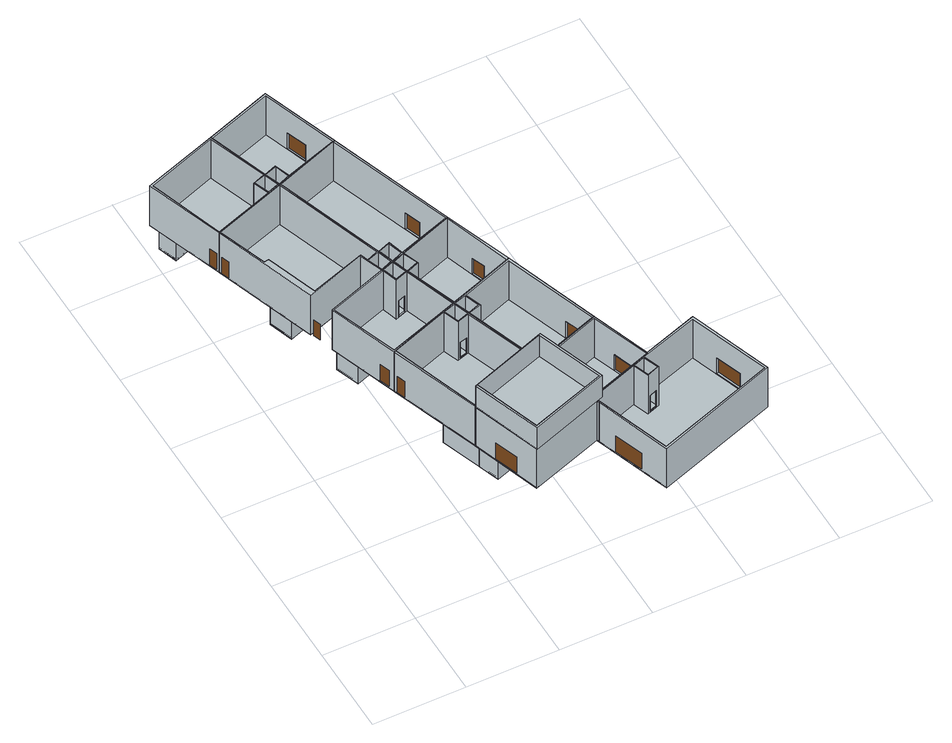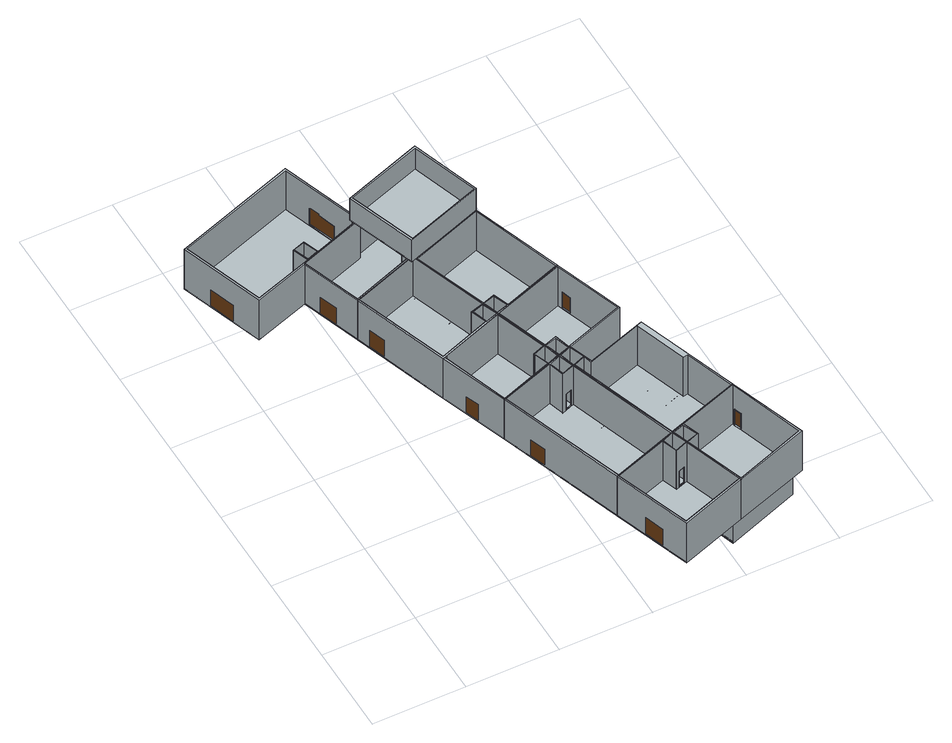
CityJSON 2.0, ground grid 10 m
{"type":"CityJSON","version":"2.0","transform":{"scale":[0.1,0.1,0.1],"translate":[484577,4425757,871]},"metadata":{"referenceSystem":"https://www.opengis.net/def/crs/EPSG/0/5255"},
"CityObjects":{
"object1":{"type":"GenericCityObject","attributes":{"name":"H_-1_6_Bağımsız Bölüm","geometrySuitability":1001,"integrationState":1004,"independentSectionNumber":"6","blockName":"H","takbisPropertyIdentityNumber":-1,"maksIdentityNumber":5284654075,"maksNumaratajIdentityNumber":737504506,"maksIntegrationState":1003,"registeredQuality":"İŞ YERİ","registeredFloorDefinition":"927.53","propertyLot":"96/44867","additionalNote":"-","independentSectionCardinalDirection":1001,"independentSectionUsage":1002,"partCount":2,"independentSectionPlanNetArea":68.49,"independentSectionPlanGrossArea":74.38,"independentSectionCalculatedArea":74.46,"class":"BagimsizBolum"},"geometry":[{"type":"MultiSurface","lod":"2","boundaries":[[[0,1,2,3]],[[4,5,6,7]],[[8,9,10,11],[12,13,14,15,16,17],[18,19,20,21]],[[2,8,11,3]],[[2,8,9,1]],[[1,9,10,0],[22,23,24,25]],[[0,10,11,3]],[[26,17,16,27]],[[27,16,15,28],[29,30,31,32]],[[28,15,14,33]],[[33,14,13,34]],[[34,13,12,35],[36,37,38,39]],[[35,12,17,26]],[[40,18,21,41]],[[42,19,18,40]],[[43,20,19,42],[44,45,46,47]],[[41,21,20,43]],[[22,29,32,25]],[[23,30,29,22]],[[24,31,30,23]],[[25,32,31,24]],[[36,45,46,39]],[[37,44,45,36]],[[38,47,44,37]],[[39,46,47,38]]]}]},
"object2":{"type":"GenericCityObject","attributes":{"name":"H_-1_6_Bağımsız Bölüm","geometrySuitability":1001,"integrationState":1004,"independentSectionNumber":"6","blockName":"H","takbisPropertyIdentityNumber":-1,"maksIdentityNumber":5284654075,"maksNumaratajIdentityNumber":737504506,"maksIntegrationState":1003,"registeredQuality":"EKLENTİ","registeredFloorDefinition":"B1","propertyLot":"96/44867","additionalNote":"-","independentSectionCardinalDirection":1001,"independentSectionUsage":1005,"partCount":1,"independentSectionPlanNetArea":68.49,"independentSectionPlanGrossArea":74.38,"independentSectionCalculatedArea":18.36,"class":"BagimsizBolum"},"geometry":[{"type":"MultiSurface","lod":"2","boundaries":[[[48,49,50,51]],[[52,53,54,55]],[[56,57,58,59],[60,61,62,63]],[[51,59,56,50]],[[50,56,57,49],[64,65,66,67]],[[49,57,58,48]],[[48,58,59,51]],[[68,60,63,69]],[[70,61,60,68]],[[71,62,61,70]],[[69,63,62,71],[72,73,74,75]],[[64,72,75,67]],[[65,73,72,64]],[[66,74,73,65]],[[67,75,74,66]]]}]},
"object3":{"type":"GenericCityObject","attributes":{"name":"H_-1_5_Bağımsız Bölüm","geometrySuitability":1001,"integrationState":1004,"independentSectionNumber":"5","blockName":"H","takbisPropertyIdentityNumber":-1,"maksIdentityNumber":5327708763,"maksNumaratajIdentityNumber":640114765,"maksIntegrationState":1003,"registeredQuality":"İŞ YERİ","registeredFloorDefinition":"927.53","propertyLot":"129/44867","additionalNote":"-","independentSectionCardinalDirection":1007,"independentSectionUsage":1002,"partCount":2,"independentSectionPlanNetArea":93.68,"independentSectionPlanGrossArea":100.44,"independentSectionCalculatedArea":103.36,"class":"BagimsizBolum"},"geometry":[{"type":"MultiSurface","lod":"2","boundaries":[[[1,76,77,78,79,80,2]],[[81,82,83,84,85,5,4]],[[86,87,88,89,90,9,8],[91,92,93,94,95,96,97,98],[99,100,101,102]],[[80,86,8,2]],[[79,87,86,80]],[[79,87,88,78]],[[78,88,89,77]],[[77,89,90,76]],[[76,90,9,1],[103,104,105,106]],[[2,8,9,1]],[[107,98,97,108]],[[108,97,96,109]],[[109,96,95,110]],[[110,95,94,111]],[[111,94,93,112],[113,114,115,116]],[[112,93,92,117]],[[117,92,91,118]],[[118,91,98,107],[119,120,121,122]],[[123,99,102,124]],[[125,100,99,123]],[[126,101,100,125],[120,127,128,121]],[[124,102,101,126]],[[103,113,116,106]],[[104,114,113,103]],[[105,115,114,104]],[[106,116,115,105]],[[119,127,128,122]],[[120,127,119]],[[122,128,121]]]}]},
"object4":{"type":"GenericCityObject","attributes":{"name":"H_-1_4_Bağımsız Bölüm","geometrySuitability":1001,"integrationState":1004,"independentSectionNumber":"4","blockName":"H","takbisPropertyIdentityNumber":-1,"maksIdentityNumber":5263836321,"maksNumaratajIdentityNumber":631076494,"maksIntegrationState":1003,"registeredQuality":"İŞ YERİ","registeredFloorDefinition":"927.53","propertyLot":"86/44867","additionalNote":"-","independentSectionCardinalDirection":1007,"independentSectionUsage":1002,"partCount":2,"independentSectionPlanNetArea":61.31,"independentSectionPlanGrossArea":66.41,"independentSectionCalculatedArea":66.18,"class":"BagimsizBolum"},"geometry":[{"type":"MultiSurface","lod":"2","boundaries":[[[129,130,131,80,79]],[[81,132,133,134,82]],[[86,135,136,137,87],[138,139,140,141,142,143],[144,145,146,147]],[[79,87,86,80]],[[131,135,86,80]],[[131,135,136,130]],[[130,136,137,129],[148,149,150,151]],[[129,137,87,79]],[[152,143,142,153]],[[153,142,141,154],[155,156,157,158]],[[154,141,140,159]],[[159,140,139,160]],[[160,139,138,161],[162,163,164,165]],[[161,138,143,152]],[[166,144,147,167],[168,169,170,171]],[[172,145,144,166]],[[173,146,145,172]],[[167,147,146,173]],[[148,155,158,151]],[[149,156,155,148]],[[150,157,156,149]],[[151,158,157,150]],[[162,169,170,165]],[[163,168,169,162]],[[164,171,168,163]],[[165,170,171,164]]]}]},
"object5":{"type":"GenericCityObject","attributes":{"name":"H_-1_5_Bağımsız Bölüm","geometrySuitability":1001,"integrationState":1004,"independentSectionNumber":"5","blockName":"H","takbisPropertyIdentityNumber":-1,"maksIdentityNumber":5327708763,"maksNumaratajIdentityNumber":640114765,"maksIntegrationState":1003,"registeredQuality":"EKLENTİ","registeredFloorDefinition":"B1","propertyLot":"129/44867","additionalNote":"-","independentSectionCardinalDirection":1001,"independentSectionUsage":1005,"partCount":1,"independentSectionPlanNetArea":93.68,"independentSectionPlanGrossArea":100.44,"independentSectionCalculatedArea":23.36,"class":"BagimsizBolum"},"geometry":[{"type":"MultiSurface","lod":"2","boundaries":[[[174,175,176,177]],[[178,179,180,181]],[[182,183,184,185],[186,187,188,189]],[[177,185,182,176]],[[176,182,183,175],[190,191,192,193]],[[175,183,184,174]],[[174,184,185,177]],[[194,189,188,195]],[[195,188,187,196]],[[196,187,186,197]],[[197,186,189,194],[198,191,192,199]],[[190,198,199,193]],[[191,198,190]],[[193,199,192]]]}]},
"object6":{"type":"GenericCityObject","attributes":{"name":"H_-1_3_Bağımsız Bölüm","geometrySuitability":1001,"integrationState":1004,"independentSectionNumber":"3","blockName":"H","takbisPropertyIdentityNumber":-1,"maksIdentityNumber":5323551464,"maksNumaratajIdentityNumber":579349853,"maksIntegrationState":1003,"registeredQuality":"İŞ YERİ","registeredFloorDefinition":"927.53","propertyLot":"113/44867","additionalNote":"-","independentSectionCardinalDirection":1007,"independentSectionUsage":1002,"partCount":2,"independentSectionPlanNetArea":81.62,"independentSectionPlanGrossArea":87.43,"independentSectionCalculatedArea":87.66,"class":"BagimsizBolum"},"geometry":[{"type":"MultiSurface","lod":"2","boundaries":[[[130,200,201,131]],[[202,203,133,132]],[[204,205,136,135],[206,207,208,209,210,211],[212,213,214,215]],[[201,204,135,131]],[[201,204,205,200]],[[200,205,136,130],[216,217,218,219]],[[131,135,136,130]],[[220,211,210,221],[222,223,224,225]],[[221,210,209,226]],[[226,209,208,227]],[[227,208,207,228],[229,230,231,232]],[[228,207,206,233]],[[233,206,211,220]],[[234,212,215,235],[236,237,238,239]],[[240,213,212,234]],[[241,214,213,240]],[[235,215,214,241]],[[216,222,225,219]],[[217,223,222,216]],[[218,224,223,217]],[[219,225,224,218]],[[229,237,238,232]],[[230,236,237,229]],[[231,239,236,230]],[[232,238,239,231]]]}]},
"object7":{"type":"GenericCityObject","attributes":{"name":"H_-1_4_Bağımsız Bölüm","geometrySuitability":1001,"integrationState":1004,"independentSectionNumber":"4","blockName":"H","takbisPropertyIdentityNumber":-1,"maksIdentityNumber":5263836321,"maksNumaratajIdentityNumber":631076494,"maksIntegrationState":1003,"registeredQuality":"EKLENTİ","registeredFloorDefinition":"B1","propertyLot":"86/44867","additionalNote":"-","independentSectionCardinalDirection":1001,"independentSectionUsage":1005,"partCount":1,"independentSectionPlanNetArea":61.31,"independentSectionPlanGrossArea":66.41,"independentSectionCalculatedArea":22.52,"class":"BagimsizBolum"},"geometry":[{"type":"MultiSurface","lod":"2","boundaries":[[[242,243,244,245]],[[246,247,248,249]],[[250,251,252,253],[254,255,256,257]],[[245,253,250,244]],[[244,250,251,243],[258,259,260,261]],[[243,251,252,242]],[[242,252,253,245]],[[262,257,256,263]],[[263,256,255,264]],[[264,255,254,265]],[[265,254,257,262],[266,267,268,269]],[[258,266,269,261]],[[259,267,266,258]],[[260,268,267,259]],[[261,269,268,260]]]}]},
"object8":{"type":"GenericCityObject","attributes":{"name":"H_-1_2_Bağımsız Bölüm","geometrySuitability":1001,"integrationState":1004,"independentSectionNumber":"2","blockName":"H","takbisPropertyIdentityNumber":-1,"maksIdentityNumber":5480718815,"maksNumaratajIdentityNumber":582192217,"maksIntegrationState":1003,"registeredQuality":"İŞ YERİ","registeredFloorDefinition":"K1","propertyLot":"245/44867","additionalNote":"-","independentSectionCardinalDirection":1001,"independentSectionUsage":1002,"partCount":1,"independentSectionPlanNetArea":175.14,"independentSectionPlanGrossArea":192.07,"independentSectionCalculatedArea":71.29,"class":"BagimsizBolum"},"geometry":[{"type":"MultiSurface","lod":"2","boundaries":[[[270,271,272,273]],[[274,275,276,277]],[[278,279,280,281],[282,283,284,285]],[[273,281,278,272]],[[272,278,279,271]],[[271,279,280,270]],[[270,280,281,273]],[[286,285,284,287]],[[287,284,283,288]],[[288,283,282,289]],[[289,282,285,286]]]}]},
"object9":{"type":"GenericCityObject","attributes":{"name":"H_-1_3_Bağımsız Bölüm","geometrySuitability":1001,"integrationState":1004,"independentSectionNumber":"3","blockName":"H","takbisPropertyIdentityNumber":-1,"maksIdentityNumber":5323551464,"maksNumaratajIdentityNumber":579349853,"maksIntegrationState":1003,"registeredQuality":"EKLENTİ","registeredFloorDefinition":"B1","propertyLot":"113/44867","additionalNote":"-","independentSectionCardinalDirection":1001,"independentSectionUsage":1005,"partCount":1,"independentSectionPlanNetArea":81.62,"independentSectionPlanGrossArea":87.43,"independentSectionCalculatedArea":38.35,"class":"BagimsizBolum"},"geometry":[{"type":"MultiSurface","lod":"2","boundaries":[[[290,291,292,293]],[[294,295,296,297]],[[298,299,300,301],[302,303,304,305]],[[293,301,298,292]],[[292,298,299,291]],[[291,299,300,290]],[[290,300,301,293],[306,307,308,309]],[[310,305,304,311]],[[311,304,303,312],[313,314,315,316]],[[312,303,302,317]],[[317,302,305,310]],[[306,313,316,309]],[[307,314,313,306]],[[308,315,314,307]],[[309,316,315,308]]]}]},
"object10":{"type":"GenericCityObject","attributes":{"name":"H_-1_2_Bağımsız Bölüm","geometrySuitability":1001,"integrationState":1004,"independentSectionNumber":"2","blockName":"H","takbisPropertyIdentityNumber":-1,"maksIdentityNumber":5480718815,"maksNumaratajIdentityNumber":582192217,"maksIntegrationState":1003,"registeredQuality":"EKLENTİ","registeredFloorDefinition":"B1","propertyLot":"245/44867","additionalNote":"-","independentSectionCardinalDirection":1001,"independentSectionUsage":1005,"partCount":1,"independentSectionPlanNetArea":175.14,"independentSectionPlanGrossArea":192.07,"independentSectionCalculatedArea":20.21,"class":"BagimsizBolum"},"geometry":[{"type":"MultiSurface","lod":"2","boundaries":[[[291,318,319,320,292]],[[321,322,323,295,294]],[[324,325,326,299,298],[327,328,329,330]],[[292,298,324,320]],[[320,324,325,319]],[[319,325,326,318],[331,332,333,334]],[[318,326,299,291]],[[292,298,299,291]],[[335,330,329,336]],[[336,329,328,337]],[[337,328,327,338]],[[338,327,330,335],[339,340,341,342]],[[331,339,342,334]],[[332,340,339,331]],[[333,341,340,332]],[[334,342,341,333]]]}]},
"object11":{"type":"GenericCityObject","attributes":{"name":"H_-1_2_Bağımsız Bölüm","geometrySuitability":1001,"integrationState":1004,"independentSectionNumber":"2","blockName":"H","takbisPropertyIdentityNumber":-1,"maksIdentityNumber":5480718815,"maksNumaratajIdentityNumber":582192217,"maksIntegrationState":1003,"registeredQuality":"İŞ YERİ","registeredFloorDefinition":"927.53","propertyLot":"245/44867","additionalNote":"-","independentSectionCardinalDirection":1007,"independentSectionUsage":1002,"partCount":2,"independentSectionPlanNetArea":175.14,"independentSectionPlanGrossArea":192.07,"independentSectionCalculatedArea":120.06,"class":"BagimsizBolum"},"geometry":[{"type":"MultiSurface","lod":"2","boundaries":[[[343,201,200,344,345,346,347,348,349,350,351]],[[352,353,354,355,356,357,358,203,202,359,360]],[[361,362,363,364,365,366,367,205,204,368,369],[370,371,372,373,374,375,376,377,378,379],[380,381,382,383]],[[351,369,361,350],[384,385,386,387]],[[350,361,362,349]],[[349,362,363,348]],[[348,363,364,347]],[[347,364,365,346]],[[346,365,366,345]],[[345,366,367,344]],[[344,367,205,200],[388,389,390,391]],[[201,204,205,200]],[[343,368,204,201]],[[351,369,368,343]],[[392,379,378,393]],[[393,378,377,394],[395,396,397,398]],[[394,377,376,399]],[[399,376,375,400]],[[400,375,374,401],[402,403,404,405]],[[401,374,373,406]],[[406,373,372,407]],[[407,372,371,408],[409,410,411,412]],[[408,371,370,413]],[[413,370,379,392]],[[414,380,383,415],[416,417,418,419]],[[420,381,380,414]],[[421,382,381,420]],[[415,383,382,421]],[[384,409,412,387]],[[385,410,409,384]],[[386,411,410,385]],[[387,412,411,386]],[[388,395,398,391]],[[389,396,395,388]],[[390,397,396,389]],[[391,398,397,390]],[[402,417,418,405]],[[403,416,417,402]],[[404,419,416,403]],[[405,418,419,404]]]}]},
"object12":{"type":"GenericCityObject","attributes":{"name":"H_-1_7_Bağımsız Bölüm","geometrySuitability":1001,"integrationState":1004,"independentSectionNumber":"7","blockName":"H","takbisPropertyIdentityNumber":-1,"maksIdentityNumber":5323503465,"maksNumaratajIdentityNumber":610275059,"maksIntegrationState":1003,"registeredQuality":"İŞ YERİ","registeredFloorDefinition":"927.53","propertyLot":"88/44867","additionalNote":"-","independentSectionCardinalDirection":1001,"independentSectionUsage":1002,"partCount":2,"independentSectionPlanNetArea":62.07,"independentSectionPlanGrossArea":67.94,"independentSectionCalculatedArea":67.86,"class":"BagimsizBolum"},"geometry":[{"type":"MultiSurface","lod":"2","boundaries":[[[3,2,422,423]],[[424,4,7,425]],[[426,8,11,427],[428,429,430,431,432,433],[434,435,436,437]],[[423,427,426,422],[438,439,440,441]],[[2,8,426,422]],[[2,8,11,3]],[[3,11,427,423]],[[442,433,432,443]],[[443,432,431,444]],[[444,431,430,445],[446,447,448,449]],[[445,430,429,450]],[[450,429,428,451]],[[451,428,433,442],[452,453,454,455]],[[456,437,436,457],[458,459,460,461]],[[457,436,435,462]],[[462,435,434,463]],[[463,434,437,456]],[[438,446,449,441]],[[439,447,446,438]],[[440,448,447,439]],[[441,449,448,440]],[[452,459,460,455]],[[453,458,459,452]],[[454,461,458,453]],[[455,460,461,454]]]}]},
"object13":{"type":"GenericCityObject","attributes":{"name":"H_-1_8_Bağımsız Bölüm","geometrySuitability":1001,"integrationState":1004,"independentSectionNumber":"8","blockName":"H","takbisPropertyIdentityNumber":-1,"maksIdentityNumber":5048166721,"maksNumaratajIdentityNumber":393510987,"maksIntegrationState":1003,"registeredQuality":"İŞ YERİ","registeredFloorDefinition":"927.53","propertyLot":"140/44867","additionalNote":"-","independentSectionCardinalDirection":1001,"independentSectionUsage":1002,"partCount":2,"independentSectionPlanNetArea":104.75,"independentSectionPlanGrossArea":111.77,"independentSectionCalculatedArea":111.76,"class":"BagimsizBolum"},"geometry":[{"type":"MultiSurface","lod":"2","boundaries":[[[2,80,464,422]],[[465,81,4,424]],[[466,86,8,426],[467,468,469,470,471,472],[473,474,475,476]],[[422,426,466,464],[477,478,479,480]],[[80,86,466,464]],[[80,86,8,2]],[[2,8,426,422]],[[481,472,471,482]],[[482,471,470,483],[484,485,486,487]],[[483,470,469,488]],[[488,469,468,489]],[[489,468,467,490],[491,492,493,494]],[[490,467,472,481]],[[495,473,476,496]],[[497,474,473,495]],[[498,475,474,497],[499,500,501,502]],[[496,476,475,498]],[[477,484,487,480]],[[478,485,484,477]],[[479,486,485,478]],[[480,487,486,479]],[[491,500,501,494]],[[492,499,500,491]],[[493,502,499,492]],[[494,501,502,493]]]}]},
"building1":{"type":"Building","attributes":{"name":"Mimari Bina_94560501-H","takbisPropertyIdentityNumber":94560501,"maksIdentityNumber":732843503,"maksIntegrationState":1003,"blockNumber":"64784","parcelNumber":"2","buildingType":1001,"geometrySuitability":1006,"additionalNote":"-","takbisNeighbourhoodReference":123387,"totalIndependentSectionCount":10,"elevatorCount":0,"roofProjectionArea":928.43,"buildingHeight":16.69,"architecturalProjectConfirmationDate":"2023-10-16","class":"MimariBina","storeysAboveGround":2,"storeysBelowGround":2},"geometry":[{"type":"MultiSurface","lod":"3","boundaries":[[[503,504,505,506]],[[438,439,440,441]],[[477,478,479,480]],[[507,508,509,510]],[[511,512,513,514]],[[384,385,386,387]],[[103,104,105,106]],[[22,23,24,25]],[[388,389,390,391]],[[216,217,218,219]],[[148,149,150,151]],[[515,516,517,518]],[[519,520,521,522]]],"semantics":{"surfaces":[{"type":"Door"}],"values":[0,0,0,0,0,0,0,0,0,0,0,0,0]}}]},
"object14":{"type":"GenericCityObject","attributes":{"name":"H_-1_9_Bağımsız Bölüm","geometrySuitability":1001,"integrationState":1004,"independentSectionNumber":"9","blockName":"H","takbisPropertyIdentityNumber":-1,"maksIdentityNumber":5145734009,"maksNumaratajIdentityNumber":639542984,"maksIntegrationState":1003,"registeredQuality":"İŞ YERİ","registeredFloorDefinition":"927.53","propertyLot":"79/44867","additionalNote":"-","independentSectionCardinalDirection":1001,"independentSectionUsage":1002,"partCount":2,"independentSectionPlanNetArea":55.45,"independentSectionPlanGrossArea":60.6,"independentSectionCalculatedArea":59.56,"class":"BagimsizBolum"},"geometry":[{"type":"MultiSurface","lod":"2","boundaries":[[[80,131,523,464]],[[524,132,81,465]],[[525,135,86,466],[526,527,528,529,530,531],[532,533,534,535]],[[464,466,525,523],[507,508,509,510]],[[131,135,525,523]],[[131,135,86,80]],[[80,86,466,464]],[[536,531,530,537]],[[537,530,529,538]],[[538,529,528,539],[540,541,542,543]],[[539,528,527,544]],[[544,527,526,545]],[[545,526,531,536],[546,547,548,549]],[[550,532,535,551],[552,553,554,555]],[[556,533,532,550]],[[557,534,533,556]],[[551,535,534,557]],[[507,546,549,510]],[[508,547,546,507]],[[509,548,547,508]],[[510,549,548,509]],[[540,553,554,543]],[[541,552,553,540]],[[542,555,552,541]],[[543,554,555,542]]]}]},
"object15":{"type":"GenericCityObject","attributes":{"name":"H_-1_10_Bağımsız Bölüm","geometrySuitability":1001,"integrationState":1004,"independentSectionNumber":"10","blockName":"H","takbisPropertyIdentityNumber":-1,"maksIdentityNumber":5392599329,"maksNumaratajIdentityNumber":519268494,"maksIntegrationState":1003,"registeredQuality":"İŞ YERİ","registeredFloorDefinition":"927.53","propertyLot":"109/44867","additionalNote":"-","independentSectionCardinalDirection":1001,"independentSectionUsage":1002,"partCount":2,"independentSectionPlanNetArea":76.97,"independentSectionPlanGrossArea":84.08,"independentSectionCalculatedArea":84.16,"class":"BagimsizBolum"},"geometry":[{"type":"MultiSurface","lod":"2","boundaries":[[[131,201,343,351,523]],[[360,359,202,132,524]],[[369,368,204,135,525],[558,559,560,561,562,563],[564,565,566,567]],[[523,525,369,351],[511,512,513,514]],[[351,369,368,343]],[[343,368,204,201]],[[201,204,135,131]],[[131,135,525,523]],[[568,563,562,569],[570,571,572,573]],[[569,562,561,574]],[[574,561,560,575]],[[575,560,559,576],[577,578,579,580]],[[576,559,558,581]],[[581,558,563,568]],[[582,564,567,583],[584,585,586,587]],[[588,565,564,582]],[[589,566,565,588]],[[583,567,566,589]],[[511,570,573,514]],[[512,571,570,511]],[[513,572,571,512]],[[514,573,572,513]],[[577,585,586,580]],[[578,584,585,577]],[[579,587,584,578]],[[580,586,587,579]]]}]},
"object16":{"type":"GenericCityObject","attributes":{"name":"H_-1_1_Bağımsız Bölüm","geometrySuitability":1001,"integrationState":1004,"independentSectionNumber":"1","blockName":"H","takbisPropertyIdentityNumber":-1,"maksIdentityNumber":5119862414,"maksNumaratajIdentityNumber":591157649,"maksIntegrationState":1003,"registeredQuality":"İŞ YERİ","registeredFloorDefinition":"927.53","propertyLot":"172/44867","additionalNote":"-","independentSectionCardinalDirection":1003,"independentSectionUsage":1002,"partCount":2,"independentSectionPlanNetArea":123.77,"independentSectionPlanGrossArea":133.9,"independentSectionCalculatedArea":134.4,"class":"BagimsizBolum"},"geometry":[{"type":"MultiSurface","lod":"2","boundaries":[[[348,347,346,590,591,592,350,349]],[[352,593,594,595,356,355,354,353]],[[361,596,597,598,365,364,363,362],[599,600,601,602,603,604,605,606],[607,608,609,610]],[[350,361,362,349]],[[350,361,596,592]],[[592,596,597,591],[503,504,505,506]],[[591,597,598,590]],[[590,598,365,346],[519,520,521,522]],[[347,364,365,346]],[[348,363,364,347]],[[349,362,363,348]],[[611,606,605,612],[613,614,615,616]],[[612,605,604,617]],[[617,604,603,618]],[[618,603,602,619],[620,621,622,623]],[[619,602,601,624]],[[624,601,600,625]],[[625,600,599,626],[627,628,629,630]],[[626,599,606,611]],[[631,607,610,632],[633,634,635,636]],[[637,608,607,631]],[[638,609,608,637]],[[632,610,609,638]],[[503,627,630,506]],[[504,628,627,503]],[[505,629,628,504]],[[506,630,629,505]],[[519,613,616,522]],[[520,614,613,519]],[[521,615,614,520]],[[522,616,615,521]],[[620,634,635,623]],[[621,633,634,620]],[[622,636,633,621]],[[623,635,636,622]]]}]}
},
"vertices":[
[4,534,40],[33,450,40],[112,477,40],[84,561,40],[112,477,41],[33,450,41],[4,534,41],[84,561,41],[112,477,95],[33,450,95],[4,534,95],[84,561,95],[92,490,95],[105,495,95],[83,559,95],[7,532,95],[34,451,95],[98,473,95],[111,478,95],[106,494,95],[93,490,95],[99,474,95],[29,461,64],[32,453,64],[32,453,42],[29,461,42],[98,473,41],[34,451,41],[7,532,41],[31,462,64],[34,454,64],[34,454,42],[31,462,42],[83,559,41],[105,495,41],[92,490,41],[95,491,64],[101,493,64],[101,493,42],[95,491,42],[111,478,41],[99,474,41],[106,494,41],[93,490,41],[101,492,64],[95,490,64],[95,490,42],[101,492,42],
[12,530,7],[19,509,7],[98,537,7],[91,558,7],[98,537,9],[19,509,9],[12,530,9],[91,558,9],[98,537,40],[19,509,40],[12,530,40],[91,558,40],[85,554,40],[13,529,40],[19,510,40],[91,535,40],[48,519,30],[61,524,30],[61,524,9],[48,519,9],[85,554,9],[91,535,9],[13,529,9],[19,510,9],[48,520,30],[61,525,30],[61,525,9],[48,520,9],
[71,339,40],[136,361,40],[145,335,40],[158,340,40],[160,340,40],[160,340,41],[158,340,41],[145,335,41],[136,361,41],[71,339,41],[160,340,95],[158,340,95],[145,335,95],[136,361,95],[71,339,95],[152,358,95],[112,476,95],[35,450,95],[53,397,95],[58,398,95],[77,342,95],[137,362,95],[140,353,95],[158,341,95],[153,357,95],[140,352,95],[146,336,95],[34,446,64],[37,438,64],[37,438,42],[34,446,42],[140,353,41],[137,362,41],[77,342,41],[58,398,41],[53,397,41],[35,450,41],[36,447,64],[39,438,64],[39,438,42],[36,447,42],[112,476,41],[152,358,41],[143,354,64],[149,356,64],[149,356,42],[143,354,42],[158,341,41],[146,336,41],[153,357,41],[140,352,41],[143,353,64],[143,353,42],
[80,313,40],[106,238,40],[185,266,40],[185,266,41],[106,238,41],[80,313,41],[185,266,95],[106,238,95],[80,313,95],[165,322,95],[151,317,95],[146,334,95],[82,312,95],[107,240,95],[184,266,95],[164,323,95],[159,339,95],[147,335,95],[152,319,95],[100,255,64],[104,244,64],[104,244,42],[100,255,42],[184,266,41],[107,240,41],[82,312,41],[102,255,64],[105,245,64],[105,245,42],[102,255,42],[146,334,41],[151,317,41],[165,322,41],[162,321,64],[154,318,64],[154,318,42],[162,321,42],[164,323,41],[152,319,41],[154,319,64],[162,322,64],[162,322,42],[154,319,42],[159,339,41],[147,335,41],
[58,395,7],[67,369,7],[146,397,7],[137,423,7],[146,397,9],[67,369,9],[58,395,9],[137,423,9],[146,397,40],[67,369,40],[58,395,40],[137,423,40],[140,395,40],[131,419,40],[60,394,40],[68,370,40],[98,379,30],[107,383,30],[107,383,9],[98,379,9],[68,370,9],[60,394,9],[131,419,9],[140,395,9],[97,380,30],[97,380,9],
[140,140,40],[219,167,40],[219,167,41],[140,140,41],[219,167,95],[140,140,95],[218,168,95],[190,247,95],[177,243,95],[171,260,95],[108,238,95],[141,141,95],[190,248,95],[185,264,95],[172,260,95],[178,244,95],[107,234,64],[110,225,64],[110,225,42],[107,234,42],[141,141,41],[108,238,41],[109,235,64],[112,225,64],[112,225,42],[109,235,42],[171,260,41],[177,243,41],[190,247,41],[188,246,64],[180,244,64],[180,244,42],[188,246,42],[218,168,41],[190,248,41],[178,244,41],[180,245,64],[188,247,64],[188,247,42],[180,245,42],[185,264,41],[172,260,41],
[86,315,7],[95,289,7],[174,317,7],[165,342,7],[174,317,9],[95,289,9],[86,315,9],[165,342,9],[174,317,40],[95,289,40],[86,315,40],[165,342,40],[167,315,40],[159,339,40],[87,314,40],[95,290,40],[154,310,30],[164,313,30],[164,313,9],[154,310,9],[95,290,9],[87,314,9],[159,339,9],[167,315,9],[154,311,30],[163,314,30],[163,314,9],[154,311,9],
[225,169,95],[140,139,95],[165,64,95],[251,94,95],[165,64,96],[140,139,96],[225,169,96],[251,94,96],[165,64,125],[140,139,125],[225,169,125],[251,94,125],[248,95,125],[223,167,125],[142,139,125],[166,67,125],[166,67,96],[142,139,96],[223,167,96],[248,95,96],
[130,185,7],[145,142,7],[225,169,7],[210,212,7],[225,169,9],[145,142,9],[130,185,9],[210,212,9],[225,169,40],[145,142,40],[130,185,40],[210,212,40],[223,169,40],[208,210,40],[132,184,40],[146,143,40],[193,206,30],[180,202,30],[180,202,9],[193,206,9],[146,143,9],[132,184,9],[208,210,9],[193,205,30],[181,201,30],[181,201,9],[193,205,9],[223,169,9],
[153,119,7],[231,146,7],[232,147,7],[232,147,9],[231,146,9],[153,119,9],[232,147,40],[231,146,40],[153,119,40],[230,147,40],[223,167,40],[147,141,40],[154,120,40],[216,140,30],[226,144,30],[226,144,9],[216,140,9],[154,120,9],[147,141,9],[223,167,9],[230,147,9],[215,141,30],[226,145,30],[226,145,9],[215,141,9],
[221,163,40],[165,65,40],[244,92,40],[245,89,40],[246,90,40],[243,97,40],[314,122,40],[315,124,40],[293,188,40],[315,124,41],[314,122,41],[243,97,41],[246,90,41],[245,89,41],[244,92,41],[165,65,41],[221,163,41],[293,188,41],[315,124,95],[314,122,95],[243,97,95],[246,90,95],[245,89,95],[244,92,95],[165,65,95],[221,163,95],[293,188,95],[242,98,95],[314,123,95],[292,186,95],[221,161,95],[225,149,95],[211,144,95],[205,161,95],[142,139,95],[167,67,95],[243,94,95],[224,150,95],[218,166,95],[206,162,95],[212,146,95],[309,143,64],[302,162,64],[302,162,42],[309,143,42],[148,115,64],[157,90,64],[157,90,42],[148,115,42],[243,94,41],[167,67,41],[142,139,41],[150,115,64],[159,91,64],[159,91,42],[150,115,42],[205,161,41],[211,144,41],[225,149,41],[222,148,64],[215,146,64],[215,146,42],[222,148,42],[221,161,41],[292,186,41],[314,123,41],[307,142,64],[300,161,64],[300,161,42],[307,142,42],[242,98,41],[224,150,41],[212,146,41],[215,147,64],[221,149,64],[221,149,42],[215,147,42],[218,166,41],[206,162,41],
[185,502,40],[156,586,40],[185,502,41],[156,586,41],[185,502,95],[156,586,95],[120,500,95],[126,483,95],[183,502,95],[155,583,95],[85,559,95],[107,495,95],[113,478,95],[125,483,95],[120,499,95],[107,494,95],[173,536,64],[166,557,64],[166,557,42],[173,536,42],[107,495,41],[85,559,41],[155,583,41],[183,502,41],[172,535,64],[164,557,64],[164,557,42],[172,535,42],[126,483,41],[120,500,41],[110,496,64],[117,499,64],[117,499,42],[110,496,42],[107,494,41],[120,499,41],[118,498,64],[110,495,64],[110,495,42],[118,498,42],[125,483,41],[113,478,41],
[232,365,40],[232,365,41],[232,365,95],[154,358,95],[168,363,95],[173,346,95],[230,365,95],[183,501,95],[114,477,95],[172,346,95],[167,362,95],[155,357,95],[160,341,95],[221,397,64],[215,414,64],[215,414,42],[221,397,42],[114,477,41],[183,501,41],[230,365,41],[219,397,64],[213,414,64],[213,414,42],[219,397,42],[173,346,41],[168,363,41],[154,358,41],[157,359,64],[164,362,64],[164,362,42],[157,359,42],[172,346,41],[160,341,41],[167,362,41],[155,357,41],[164,361,64],[157,358,64],[157,358,42],[164,361,42],
[395,85,64],[386,113,64],[386,113,42],[395,85,42],[248,320,64],[243,334,64],[243,334,42],[248,320,42],[288,202,64],[282,220,64],[282,220,42],[288,202,42],[72,335,64],[75,327,64],[75,327,42],[72,335,42],[252,69,64],[263,38,64],[263,38,42],[252,69,42],
[258,292,40],[258,292,41],[258,292,95],[231,364,95],[174,344,95],[180,327,95],[167,322,95],[186,267,95],[255,291,95],[179,328,95],[173,344,95],[161,339,95],[166,323,95],[255,291,41],[186,267,41],[167,322,41],[180,327,41],[177,326,64],[169,323,64],[169,323,42],[177,326,42],[174,344,41],[231,364,41],[246,319,64],[241,333,64],[241,333,42],[246,319,42],[179,328,41],[166,323,41],[168,324,64],[176,327,64],[176,327,42],[168,324,42],[173,344,41],[161,339,41],
[200,269,95],[206,252,95],[192,248,95],[221,164,95],[291,188,95],[256,289,95],[204,253,95],[199,269,95],[186,265,95],[192,249,95],[256,289,41],[291,188,41],[287,201,64],[280,220,64],[280,220,42],[287,201,42],[221,164,41],[192,248,41],[206,252,41],[202,251,64],[195,249,64],[195,249,42],[202,251,42],[200,269,41],[204,253,41],[192,249,41],[195,250,64],[202,252,64],[202,252,42],[195,250,42],[199,269,41],[186,265,41],
[273,7,40],[406,53,40],[375,144,40],[375,144,41],[406,53,41],[273,7,41],[375,144,95],[406,53,95],[273,7,95],[403,54,95],[373,141,95],[310,120,95],[316,103,95],[302,98,95],[296,115,95],[244,97,95],[274,10,95],[315,103,95],[309,119,95],[297,115,95],[303,99,95],[274,10,41],[244,97,41],[254,69,64],[264,38,64],[264,38,42],[254,69,42],[296,115,41],[302,98,41],[316,103,41],[313,102,64],[305,99,64],[305,99,42],[313,102,42],[310,120,41],[373,141,41],[403,54,41],[393,84,64],[383,112,64],[383,112,42],[393,84,42],[315,103,41],[303,99,41],[305,100,64],[313,103,64],[313,103,42],[305,100,42],[309,119,41],[297,115,41]
]}
